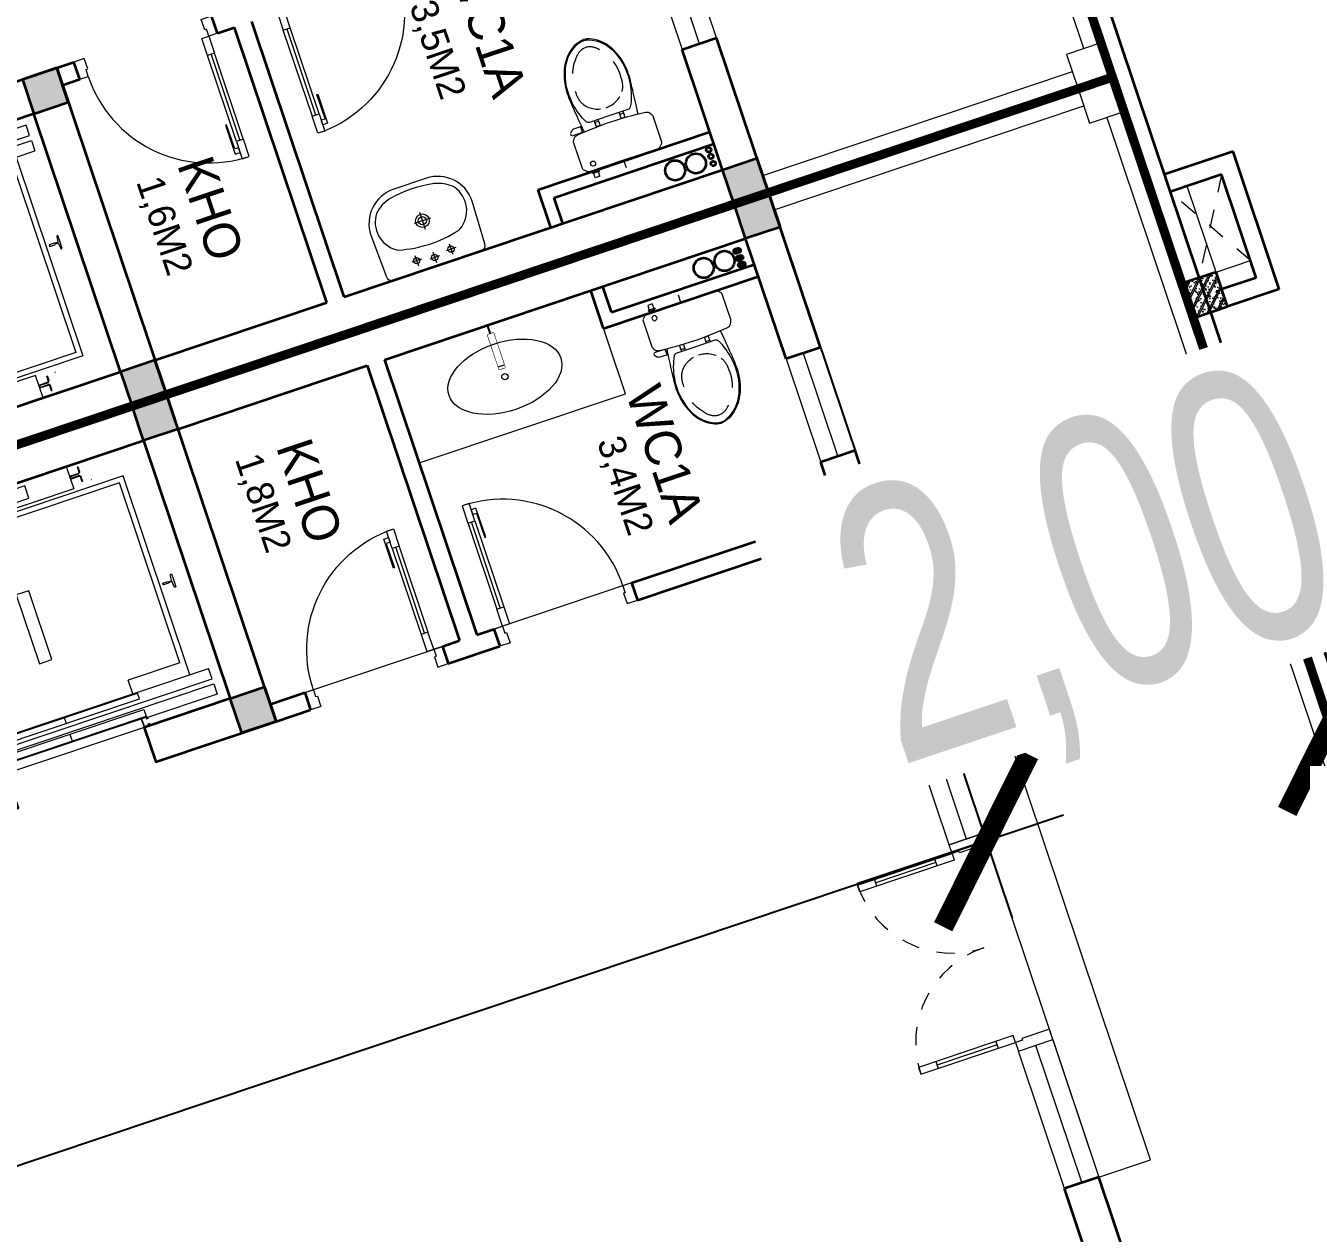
# Model space of a CAD drawing. Header units: metres. Extents: x 568336 to 569219, y 2065964 to 2066430.
# Drawn here: x 568500.67 to 568507.7, y 2066176.52 to 2066183.18 of the extents above; entities that cross this region are included whole.
import ezdxf

# ---------------------------------------------------------------- set-up
doc = ezdxf.new("R2010")
doc.units = ezdxf.units.M
for name, pattern in [('$AUDIT_BAD_LTYPE2', [0]), ('CENTER', [2, 1.25, -0.25, 0.25, -0.25]), ('HIDDEN', [0.375, 0.25, -0.125]), ('xref-thap C (mb tang 32-2)$0$HIDDEN', [0.375, 0.25, -0.125])]:
    doc.linetypes.add(name, pattern=pattern)
doc.layers.get('0').update_dxf_attribs({"linetype": 'CONTINUOUS'})
doc.layers.get('DEFPOINTS').update_dxf_attribs({"linetype": 'CONTINUOUS'})
for name, color, linetype, lineweight in [('-CENTER', 143, 'CENTER', 13), ('-CONCRETE', 1, 'CONTINUOUS', 35), ('-DIM', 9, 'CONTINUOUS', 13), ('-DOOR', 137, 'CONTINUOUS', 9), ('-FURNITURE', 46, 'CONTINUOUS', 9), ('-HATCH', 8, 'CONTINUOUS', 5), ('-HIDE', 3, 'HIDDEN', 13), ('-LINE1', 7, 'CONTINUOUS', 18), ('-LINE2', 252, 'CONTINUOUS', 9), ('-STEEL1', 1, 'CONTINUOUS', 35), ('-TEXT', 7, 'CONTINUOUS', 15), ('-WALL', 4, 'CONTINUOUS', 35), ('TEXT25', 2, 'CONTINUOUS', 13)]:
    doc.layers.add(name, color=color, linetype=linetype, lineweight=lineweight)
doc.layers.add('-RANH GIOI LO DAT', color=12, linetype='CONTINUOUS')
doc.styles.add('KTHUOC', font='', dxfattribs={"width": 0.8})
doc.styles.add('T1', font='', dxfattribs={"height": 200})
doc.styles.add('vnavanth', font='', dxfattribs={"width": 0.8})
doc.styles.get('KTHUOC').set_extended_font_data('.VnArial NarrowH')
doc.styles.get('T1').set_extended_font_data('VNgeometric Light')
doc.styles.get('vnavanth').set_extended_font_data('.VnAvantH')
doc.dimstyles.new('tien', dxfattribs={"dimscale": 0, "dimtxt": 1.5, "dimasz": 0.75, "dimexe": 0.45, "dimexo": 0, "dimgap": 0.25, "dimtad": 1, "dimzin": 1, "dimtxsty": 'KTHUOC', "dimblk1": 'ARCHTICK', "dimblk2": 'ARCHTICK', "dimsah": 1, "dimcen": 1, "dimdle": 0.45, "dimclrd": 37, "dimclre": 37, "dimclrt": 7, "dimaunit": 1, "dimadec": 0, "dimazin": 0, "dimtfac": 1, "dimtix": 1, "dimtofl": 0, "dimtmove": 2, "dimatfit": 3, "dimldrblk": 'ARCHTICK', "dimfxl": 1, "dimtfill": 1, "dimtolj": 1, "dimtzin": 1, "dimarcsym": 0})

# ---------------------------------------------------------------- blocks, each defined once
blk = doc.blocks.new('X-5M-DH-2-CORE$0$A$C75E80C28')
at = {"layer": '-LINE2', "linetype": 'Continuous', "ltscale": 2}
for p, q in [((-510.0000099998433, -21.5000000000291), (-510.0000099998579, -50.60000000000582)), ((-506.8000099998899, -21.5000000000291), (-510.0000099998433, -21.5000000000291)), ((-506.8000099998899, -21.5000000000291), (-506.8000099999044, -50.60000000000582)), ((-456.2000100000296, -56.79999999998836), (-500.6000099999364, -56.80000000001746)), ((-456.2000100000441, -60), (-500.600009999951, -60.0000000000291)), ((-456.2000100000296, -70), (-500.6000099999364, -70.0000000000291)), ((-453.2000100000441, -63), (-453.2000100000296, -67)), ((-450.0000099998579, -63), (-450.0000099998433, -67)), ((450.0000100000616, -63), (450.0000100000761, -67)), ((453.200010000015, -63), (453.2000100000296, -67)), ((456.2000100000296, -56.79999999998836), (500.6000100000529, -56.79999999998836)), ((456.200010000015, -60), (500.6000100000383, -60)), ((456.2000100000296, -70), (500.6000100000529, -70)), ((506.8000100001227, -21.5), (510.0000100000761, -21.5)), ((506.8000100001227, -21.5), (506.8000100001082, -50.59999999997672)), ((510.0000100000761, -21.5), (510.0000100000616, -50.59999999997672)), ((-556.8000102631631, -112.4999999912397), (-560.0000102631166, -112.4999999912397)), ((-510.0000099998579, -108.5000000000291), (-510.0000099998433, -79.39999999999418)), ((-506.8000099999044, -108.5000000000291), (-506.8000099998899, -79.39999999999418)), ((-456.2000100000296, -73.19999999995343), (-500.6000099999364, -73.19999999998254)), ((456.2000100000296, -73.19999999995343), (500.6000100000529, -73.19999999995343)), ((456.800009736864, -112.4999999912397), (460.0000097368174, -112.4999999912397)), ((506.8000100001227, -108.5), (506.8000100001227, -79.39999999996508)), ((510.0000100000761, -108.5), (510.0000100000761, -79.39999999996508)), ((-731.0000002632733, -148.9999999649008), (730.9999997367267, -148.9999999649299)), ((-731.0000002698944, -1304.999999934109), (-731.0000002632733, -148.9999999649008)), ((-700.0000002632733, -178.9999999649008), (699.9999997367267, -178.9999999649299)), ((-700.0000002699089, -1224.999999934109), (-700.0000002632733, -178.9999999649008)), ((699.9999997300911, -1224.999999934109), (699.9999997367267, -178.9999999649299)), ((730.9999997301056, -1304.999999934109), (730.9999997367267, -148.9999999649299)), ((-700.0000002699089, -1224.999999934109), (-400.0000002699089, -1224.999999934138)), ((-400.0000002698944, -1304.999999934138), (-400.0000002699089, -1224.999999934138)), ((699.9999997300911, -1224.999999934109), (399.9999997300911, -1224.999999934109)), ((399.9999997301056, -1304.999999934109), (399.9999997300911, -1224.999999934109)), ((839.9999997301056, -1304.999999934109), (-840.0000002698944, -1304.999999934109)), ((-840.0000002698944, -1364.999999934109), (-840.0000002698944, -1304.999999934109)), ((424.9999997301056, -1308.999999934109), (-425.0000002698944, -1308.999999934109)), ((-425.0000002699089, -1342.999999934109), (-425.0000002698944, -1308.999999934109)), ((-2.6989437174052e-07, -1308.999999934109), (-2.699089236557484e-07, -1342.999999934109)), ((424.9999997300911, -1342.999999934109), (424.9999997301056, -1308.999999934109)), ((839.9999997301056, -1364.999999934109), (839.9999997301056, -1304.999999934109)), ((839.9999997301056, -1364.999999934109), (-840.0000002698944, -1364.999999934109)), ((839.9999997301056, -1394.999999934109), (-840.0000002698944, -1394.999999934109)), ((-840.0000002698944, -1394.999999934109), (-840.0000002698944, -1454.999999934109)), ((429.9999997300911, -1405.999999934138), (-430.0000002699089, -1405.999999934109)), ((-430.0000002699089, -1405.999999934109), (-430.0000002698944, -1445.999999934109)), ((424.9999997300911, -1342.999999934109), (-425.0000002699089, -1342.999999934109)), ((-2.699089236557484e-07, -1405.999999934109), (-2.6989437174052e-07, -1445.999999934109)), ((429.9999997300911, -1405.999999934138), (429.9999997301056, -1445.999999934138)), ((839.9999997301056, -1394.999999934109), (839.9999997301056, -1454.999999934109)), ((-840.0000002698944, -1454.999999934109), (-435.0000002698944, -1454.999999934109)), ((-435.0000002698944, -1449.999999934109), (-435.0000002699089, -1459.999999934109)), ((-435.0000002698944, -1449.999999934109), (-400.0000002698944, -1449.999999934138)), ((-435.0000002699089, -1459.999999934109), (-425.0000002699089, -1459.999999934109)), ((-433.4000002698012, -1451.599999934086), (-433.4000002698012, -1458.399999934074)), ((-433.4000002698012, -1451.599999934086), (-401.6000002697547, -1451.599999934086)), ((-433.4000002698012, -1458.399999934074), (-425.0000002698944, -1458.399999934074)), ((429.9999997301056, -1445.999999934138), (-430.0000002698944, -1445.999999934109)), ((-425.0000002698944, -1458.399999934074), (-425.0000002699089, -1459.999999934109)), ((-401.6000002697547, -1451.599999934086), (-401.6000002697256, -1498.399999934074)), ((399.9999997301056, -1449.999999934109), (-400.0000002698944, -1449.999999934138)), ((-400.0000002698944, -1449.999999934138), (-400.0000002698653, -1499.999999934138)), ((399.9999997301056, -1449.999999934109), (399.9999997301347, -1499.999999934109)), ((434.9999997301056, -1449.999999934109), (399.9999997301056, -1449.999999934109)), ((401.5999997301988, -1451.599999934086), (401.5999997302279, -1498.399999934074)), ((433.3999997302453, -1451.599999934086), (401.5999997301988, -1451.599999934086)), ((433.3999997302453, -1458.399999934074), (424.9999997301056, -1458.399999934074)), ((424.9999997301056, -1458.399999934074), (424.9999997301056, -1459.999999934109)), ((434.9999997301056, -1459.999999934109), (424.9999997301056, -1459.999999934109)), ((433.3999997302453, -1451.599999934086), (433.3999997302453, -1458.399999934074)), ((434.9999997301056, -1449.999999934109), (434.9999997301056, -1459.999999934109)), ((839.9999997301056, -1454.999999934109), (434.9999997301056, -1454.999999934109)), ((-435.0000002698653, -1489.999999934109), (-435.0000002698653, -1499.999999934109)), ((-435.0000002698653, -1489.999999934109), (-425.0000002698653, -1489.999999934109)), ((-435.0000002698653, -1499.999999934109), (-400.0000002698653, -1499.999999934138)), ((-433.4000002697721, -1491.599999934086), (-433.4000002697721, -1498.399999934074)), ((-433.4000002697721, -1491.599999934086), (-425.0000002698653, -1491.599999934086)), ((-433.4000002697721, -1498.399999934074), (-401.6000002697256, -1498.399999934074)), ((-425.0000002698653, -1489.999999934109), (-425.0000002698653, -1491.599999934086)), ((434.9999997301347, -1499.999999934109), (399.9999997301347, -1499.999999934109)), ((433.3999997302744, -1498.399999934074), (401.5999997302279, -1498.399999934074)), ((424.9999997301347, -1489.999999934109), (424.9999997301347, -1491.599999934086)), ((434.9999997301347, -1489.999999934109), (424.9999997301347, -1489.999999934109)), ((433.3999997302744, -1491.599999934086), (424.9999997301347, -1491.599999934086)), ((433.3999997302744, -1491.599999934086), (433.3999997302744, -1498.399999934074)), ((434.9999997301347, -1489.999999934109), (434.9999997301347, -1499.999999934109))]:
    blk.add_line(p, q, dxfattribs=at)
for points in [[(-450.0000000000146, 0), (-450, -130), (450, -130), (449.9999999999854, 0)], [(-200, -29), (200.0000000001164, -29), (200.0000000001164, -101), (-200, -101)], [(-36.0000002632587, -583.9999999649008), (35.9999997367413, -583.9999999649008), (35.99999973675585, -983.9999999649008), (-36.00000026324415, -983.9999999649008)]]:
    blk.add_lwpolyline(points, close=True, dxfattribs=at)
for points in [[(-780.0000002632587, -788.9999999649008), (-751.0000002632587, -788.9999999649299, 0.414213562373095), (-750.0000002632733, -787.9999999649008), (-750.0000002632587, -783.9999999649008), (-750.0000002632587, -779.9999999649008, 0.414213562373095), (-751.0000002632733, -778.9999999649299), (-780.0000002632733, -778.9999999649881, -0.2569775838576673), (-784.1207396915852, -781.9399999648449), (-797.9000002631656, -781.939999964874, -0.414213562373095), (-800.9000002631656, -778.939999964874), (-804.0000002632587, -749.4999999649008, 0.414213562373095), (-807.0000002632587, -746.4999999649008), (-812.0000002632587, -746.4999999649008), (-812.0000002632587, -783.9999999649008), (-812.0000002632587, -821.4999999649008), (-807.0000002632587, -821.4999999649008, 0.414213562373095), (-804.0000002632587, -818.4999999649008), (-800.9000002631656, -789.0599999648693, -0.414213562373095), (-797.9000002631656, -786.0599999648693), (-784.1207396915852, -786.0599999648402, -0.2569775838576673), (-780.0000002632587, -788.9999999647553)], [(779.9999997367413, -788.9999999649299), (750.9999997367413, -788.9999999649008, -0.414213562373095), (749.9999997367267, -787.9999999649299), (749.9999997367413, -783.9999999649299), (749.9999997367413, -779.9999999649299, -0.414213562373095), (750.9999997367267, -778.9999999649008), (779.9999997368432, -778.9999999650172, 0.2569775838576673), (784.1207391653006, -781.939999964874), (797.899999736881, -781.9399999648449, 0.414213562373095), (800.899999736881, -778.9399999648449), (803.9999997367413, -749.4999999649008, -0.414213562373095), (806.9999997367413, -746.4999999649008), (811.9999997367413, -746.4999999649008), (811.9999997367413, -783.9999999649008), (811.9999997367413, -821.4999999649008), (806.9999997367413, -821.4999999649008, -0.414213562373095), (803.9999997367413, -818.4999999649008), (800.899999736881, -789.0599999648402, 0.414213562373095), (797.899999736881, -786.0599999648402), (784.1207391653006, -786.0599999648693, 0.2569775838576672), (779.9999997368577, -788.9999999647844)]]:
    blk.add_lwpolyline(points, format="xyb", dxfattribs=at)
for centre, radius, start, end in [((-500.600009999951, -50.60000000000582), 9.400000000001475, 180, 270), ((-500.6000099999364, -79.39999999999418), 9.399999999997844, 90, 180), ((-500.600009999951, -50.60000000000582), 6.200000000004374, 180, 270), ((-456.2000100000441, -63), 6.19999999999713, 0, 90), ((-456.2000100000441, -63), 3.000000000000045, 0, 90), ((-456.2000100000296, -67), 6.20000000000076, 270, 0), ((-456.2000100000296, -67), 2.999999999999834, 270, 0), ((456.200010000015, -63), 6.19999999999713, 90, 180), ((456.2000100000296, -67), 6.20000000000076, 180, 270), ((456.200010000015, -63), 3.000000000000045, 90, 180), ((456.2000100000296, -67), 2.999999999999834, 180, 270), ((500.6000100000383, -50.59999999997672), 6.200000000004374, 270, 0), ((500.6000100000383, -50.59999999997672), 9.400000000001475, 270, 0), ((500.6000100000529, -79.39999999996508), 9.399999999997844, 0, 90), ((-500.6000099999364, -79.39999999999418), 6.19999999999734, 90, 180), ((500.6000100000529, -79.39999999996508), 6.19999999999734, 0, 90)]:
    blk.add_arc(centre, radius, start, end, dxfattribs=at)
blk = doc.blocks.new('A$C5C575821')
at = {"layer": '-CONCRETE'}
h = blk.add_hatch(color=256, dxfattribs=at)
h.dxf.hatch_style = 1
h.paths.add_polyline_path([(-0.00237559899687767, 200.0000000000146), (-0.00237559899687767, 1.455191522836685e-11), (199.9976244010031, 1.455191522836685e-11), (199.9976244010031, 200.0000000000146)])
blk.add_lwpolyline([(-0.00237559899687767, 1.455191522836685e-11), (199.9976244010031, 1.455191522836685e-11), (199.9976244010031, 200.0000000000146), (-0.00237559899687767, 200.0000000000146)], close=True, dxfattribs=at)
blk = doc.blocks.new('A$C3F71457E')
at = {"layer": '-CONCRETE'}
blk.add_lwpolyline([(-8.760252967476845e-09, -100.0000002632005), (0, 400), (-1500, 400.0000000000582), (-1500.00000001755, -1399.999999999942), (-1.754960976541042e-08, -1400), (-7.895869202911854e-08, -900.0000002632005), (199.9999999912397, -900.0000002982852), (199.9999999824504, -1600), (-1700.00000001755, -1600), (-1700, 600), (200, 600), (199.9999999912397, -100.0000002982852), (6.140908226370811e-08, -100.0000002632005)], dxfattribs=at)
at = {"layer": '-LINE1'}
blk.add_line((-7.895869202911854e-08, -900.0000002632005), (-8.760252967476845e-09, -100.0000002632005), dxfattribs=at)
at = {"layer": '-WALL'}
for p in [(-1699.997624401003, 399.9999999999854), (0.00237559899687767, 399.9999999999854), (-1699.997624401081, -1599.999999999959), (0.002375601565972829, -1600.000000021305)]:
    blk.add_blockref('A$C5C575821', p, dxfattribs=at)
at = {"color": 2, "rotation": 90}
blk.add_blockref('X-5M-DH-2-CORE$0$A$C75E80C28', (-1500.00000000876, -499.9999999999418), dxfattribs=at)
blk = doc.blocks.new('*U18')
at = {"linetype": '$AUDIT_BAD_LTYPE2'}
for p, q in [((70, 100), (69.99999999999999, 599.9999999999982)), ((89.99999999999999, 599.9999999999982), (90, 100))]:
    blk.add_line(p, q, dxfattribs=at)
for points in [[(49.99999999999999, 599.9999999999982), (89.99999999999999, 599.9999999999982), (89.99999999999999, 699.9999999999982), (49.99999999999999, 699.9999999999982), (49.99999999999999, 599.9999999999982)], [(49.99999999999999, 602.9059272893337), (50, 100)], [(50, 100), (90, 100), (90, 0), (50, 0), (50, 100)]]:
    blk.add_lwpolyline(points)
for points in [[(118.2698876160139, 494.5156181119073), (118.2698876160139, 664.1349438079906), (89.99999999999999, 664.1349438079906), (89.99999999999999, 635.8650561920058), (112.6159100928053, 635.8650561920058), (112.6159100928053, 494.5156181119073)], [(0, 0), (50, 0), (50, -40), (60, -40), (60, -100.0001724930698), (0, -100.0001724930698)], [(799.9999999999982, 7.105427357601134e-15), (749.9999999999982, 7.105427357601134e-15), (749.9999999999982, -40), (739.9999999999982, -40), (739.9999999999982, -100.0001724930698), (799.9999999999982, -100.0001724930698)]]:
    blk.add_lwpolyline(points, close=True)
at = {"linetype": '$AUDIT_BAD_LTYPE2', "ltscale": 0.3}
blk.add_arc((50, 0), 699.9999999999982, 0, 90, dxfattribs=at)
blk = doc.blocks.new('A$C18091ED7')
for p, q in [((9.957147995010018e-09, -42.13376978135784), (0, -3.786117304116488e-07)), ((146.1412317672475, -26.59467297248193), (179.181621938591, -26.59467296488583)), ((146.1412317672475, -26.59467297248193), (146.1412317680188, -30.17859706786112)), ((146.1412317680188, -30.17859706786112), (165.7503655985456, -30.17859706340823)), ((153.0594147269658, -36.79204952501459), (146.1412317680188, -30.17859706786112)), ((152.3191092506386, -2.717133611440659e-07), (152.3191092568413, -26.59467297093943)), ((152.3191092506386, -2.717133611440659e-07), (179.1816219322718, -2.654269337654114e-07)), ((153.0594147269658, -36.79204952501459), (165.7503656001572, -36.79204952192958)), ((153.0594147275151, -39.73033438943094), (153.0594147269658, -36.79204952501459)), ((153.0594147275151, -39.73033438943094), (178.4413164740145, -39.73033438349376)), ((153.0594147275151, -39.73033438943094), (178.4413164740145, -39.73033438349376)), ((153.0594147275151, -39.73033438943094), (153.0594147281554, -42.13376974494895)), ((185.3594994290725, -30.17859705851879), (165.7503655985456, -30.17859706340823)), ((178.4413164733487, -36.79204951884458), (165.7503656001572, -36.79204952192958)), ((185.3594994290725, -30.17859705851879), (178.4413164733487, -36.79204951884458)), ((178.4413164733487, -36.79204951884458), (178.4413164740145, -39.73033438349376)), ((178.4413164740145, -39.73033438349376), (178.4413164746547, -42.1337697392446)), ((179.1816219322718, -2.654269337654114e-07), (179.181621938591, -26.59467296488583)), ((179.181621938591, -26.59467296488583), (185.3594994283012, -26.59467296337243)), ((185.3594994283012, -26.59467296337243), (185.3594994290725, -30.17859705851879)), ((-83.25994817525861, -267.3592828898691), (-83.259948167517, -299.9634285944048)), ((-83.25994817257379, -278.4883151478134), (-83.25994817046012, -287.6388527823146)), ((-62.88950393904452, -265.3807882612164), (-81.28145355204106, -265.3807882657275)), ((-60.91100931491019, -267.3592828844266), (-60.91100930728498, -299.9634285889624)), ((60.9110093945892, -267.3592828557594), (60.9110094022144, -299.9634285600623)), ((62.88950401780676, -265.3807882316178), (81.2814536308033, -265.3807882273395)), ((83.25994825493763, -267.3592828505498), (83.25994826256283, -299.9634285550856)), ((83.25994825750604, -278.488315108727), (83.2599482596197, -287.6388527429954)), ((165.3959958605519, -261.9873972070927), (165.3959958671003, -289.7349902229907)), ((167.8691141396885, -259.5142789271486), (228.0810223811895, -259.5142789128586)), ((230.5541406641933, -274.3229751045001), (230.5541406613593, -261.9873971916386)), ((-60.91100930959874, -290.0299398849311), (-83.25994816994717, -290.0299398901407)), ((60.91100939990065, -290.029939856031), (83.25994826024908, -290.0299398510542)), ((167.8691141472664, -292.2081085020036), (206.7175896017579, -292.2081084926904))]:
    blk.add_line(p, q)
for points in [[(230.0000000517721, -218.5046414944518, -0.1374073801801567), (225.4781190853137, -234.6482587013161), (221.7949787454636, -240.7070387715066, -0.2360805181595358), (198.2560902649639, -255.4947853636986, -0.0519608230665726), (-198.2560901437319, -255.4947854572965, -0.236080518165078), (-221.7949786317113, -240.7070388760185), (-225.4781189743626, -234.6482588077488, -0.1374073801809237), (-229.9999999484608, -218.5046416030382), (-229.9999999831671, -71.98694829508895, -0.1989123673786679), (-226.3782021181105, -63.2431547633314), (-208.8906150607545, -45.75556769772083, -0.1989123673792025), (-200.1468215308087, -42.13376982865157), (9.971699910238385e-09, -42.13376978135784), (200.1468215506357, -42.13376973403501, -0.1989123673792025), (208.8906150822841, -45.75556759897154), (226.3782021480001, -63.24315465634572, -0.1989123673791691), (230.0000000170658, -71.98694818626973)], [(144.14367173758, -618.9627606730501, -0.2124047892419209), (26.30999211127346, -734.491494372196, -0.0276853236339062), (-0.5628229983012716, -738.609219571983, -0.0222792448073508), (-26.30999181118386, -734.4914943844487, -0.2124047892421136), (-144.1436714920528, -618.9627607410075, -0.1427957259999892), (-167.2376623962118, -428.0139674870588, -0.0930051380368448), (-127.9331820271946, -309.1271633332653, -0.2564387014614383), (-111.240849547703, -299.9634286007786), (4.746470949612558e-08, -299.9634285748762), (111.2408496426324, -299.9634285482753, -0.2564387014619951), (127.933182126606, -309.1271632729331, -0.0930051380368741), (167.2376625517572, -428.0139674081001, -0.1427957260000456)]]:
    blk.add_lwpolyline(points, format="xyb", close=True)
at = {"linetype": 'xref-thap C (mb tang 32-2)$0$HIDDEN', "ltscale": 100}
blk.add_lwpolyline([(61.00044987679576, -669.0176259216969, -0.1990312026443698), (1.417429302819073e-07, -698.769823720475, -0.1990312026443799), (-61.00044960746891, -669.0176259504806, -0.2189240232571595), (-131.9321382956405, -478.313622940972, -0.1537914605682739), (-112.4681372026971, -403.989815428853, -0.2367011859554165), (5.876427167095244e-08, -347.5870280214876, -0.2367011859554843), (112.4681373467611, -403.9898153757968, -0.1537914605681893), (131.9321384748619, -478.313622878748, -0.2189240232571754)], format="xyb", close=True, dxfattribs=at)
blk.add_circle((165.7503656100234, -78.39166221523192), 13.90362011701458)
for centre, radius, start, end in [((-81.28145355158267, -267.3592828894034), 1.978494623656905, 90.00000001354867, 180.0000000133402), ((-62.88950393858613, -267.3592828848923), 1.978494623656905, 1.334021322268115e-08, 90.00000001354867), ((62.88950401826514, -267.3592828552937), 1.978494623656905, 90.00000001354867, 180.0000000133402), ((81.28145363126168, -267.3592828510155), 1.978494623656905, 1.334021322268115e-08, 90.00000001354867), ((167.8691141402633, -261.9873972065106), 2.473118279571131, 90.00000001354867, 180.0000000133402), ((168.3527972659103, -224.7572911087773), 80.08895368617857, 306.4658507565522, 320.3122930343796), ((228.0810223845983, -274.3229751050822), 2.473118279571131, 320.3122930343796, 1.334021322268115e-08), ((167.8691141466952, -289.7349902224087), 2.473118279571131, 180.0000000133402, 270.0000000135486), ((206.717589598069, -276.6690117186226), 15.53909677420133, 270.0000000135486, 306.4658507565522)]:
    blk.add_arc(centre, radius, start, end)
for points, knots in [([(-155.6468228230951, -259.4535552573798), (-156.6353001506941, -267.2522313103836), (-164.2940232875517, -328.394745314552), (-169.1545302536251, -385.0939582949213), (-183.68571763406, -527.7705276800843), (-135.602968026873, -679.1126648240606), (-50.29344375100118, -735.2493608418445), (-19.70048385594782, -741.0901266933652), (1.531116140540689e-07, -743.6724421556864)], [130.6139379315478, 130.6139379315478, 130.6139379315478, 130.6139379315478, 152.8521090939923, 311.1293507817257, 417.703951170228, 561.3833927516608, 697.6926317810714, 710.812262267882, 710.812262267882, 710.812262267882, 710.812262267882]), ([(155.6468228994709, -259.4535551877343), (156.6353002305841, -267.2522312389628), (164.2940233960289, -328.3947452375724), (169.1545303888706, -385.0939582149149), (183.6857178367027, -527.7705275934422), (135.6029683008201, -679.1126647599449), (50.29344405157826, -735.2493608178338), (19.70048415924612, -741.0901266841101), (1.530679583083838e-07, -743.6724421554536)], [130.613937934949, 130.613937934949, 130.613937934949, 130.613937934949, 152.8521090939923, 311.1293507817257, 417.703951170228, 561.3833927516608, 697.6926317810714, 710.812262267882, 710.812262267882, 710.812262267882, 710.812262267882])]:
    blk.add_open_spline(points, degree=3, knots=knots)
blk = doc.blocks.new('A$C4ace49fd')
for p, q in [((195.0000362145074, 382.7262792410475), (195.0000362145074, 442.8621556685976)), ((267.3150646772119, 428.5036235379957), (323.9098246101057, 428.5036235379957)), ((295.0000362145074, 397.7262792410038), (295.0000362145074, 457.8621556685684)), ((395.0000362144201, 382.7262792410475), (395.0000362144201, 442.8621556685976)), ((167.3150646772119, 413.5036235380248), (223.9098246101057, 413.5036235380248)), ((367.3150646772119, 413.5036235380248), (423.909824610193, 413.5036235380248)), ((248.878101051203, 214.809703738807), (342.0929997641942, 214.809703738807)), ((295.0000362145074, 165.4084015273256), (295.0000362145074, 263.9644212280764))]:
    blk.add_line(p, q)
for points in [[(0, 199.9999999999854, 0.4142135623730951), (200, -1.455191522836685e-11), (389.9999999999418, -1.455191522836685e-11, 0.4142135623730951), (589.9999999999418, 199.9999999999854), (581.0512658710359, 446.0901885431813, 0.4097994549518753), (551.0711533617578, 474.9999999999854), (38.92891906714067, 474.9999999999854, 0.4036072201438357), (8.94873412878951, 446.0901885431813)], [(176.634552330419, 39.7484321846714, 0.09077342783643912), (424.2613903667079, 42.82284094158967, 0.1498865017082378), (521.3666006048443, 96.04628407930431, 0.4307216577035757), (481.9063814581605, 321.2626293200155, 0.08063720347495155), (470.217626080208, 326.5247144485911, 0.1277315864282508), (124.5233141639037, 329.2879201060714, 0.07420783728193123), (113.6209024494747, 324.7523191320797, 0.4430921134254459), (68.63339939509751, 96.04628407930431, 0.1336395095905137), (154.042415008531, 45.63158827564621, 0.0336171722527546)]]:
    blk.add_lwpolyline(points, format="xyb", close=True)
for centre, radius in [((195.0000362145074, 413.5036235380248), 17.5), ((295.0000362145074, 428.5036235379957), 17.5), ((395.0000362144201, 413.5036235380248), 17.5), ((295.0000362145074, 214.809703738807), 37.50000000000001), ((295.0000362145074, 214.809703738807), 22.50000000000001), ((295.0000362145074, 214.809703738807), 22.50000000000001)]:
    blk.add_circle(centre, radius)
blk = doc.blocks.new('M25-T1')
at = {"layer": '-CONCRETE'}
for centre, radius in [((203755.3803645903, -551936.1637742617, 5.66516857499076e-09), 13), ((203793.6503515399, -551936.1637742617, 5.66516857499076e-09), 13), ((203835.399769556, -551936.1637742617, 5.66516857499076e-09), 13), ((203804.573011582, -552026.6605823594, 5.66516857499076e-09), 55), ((203804.573011582, -552147.5030325647, 5.66516857499076e-09), 55)]:
    blk.add_circle(centre, radius, dxfattribs=at)
at = {"layer": '-DOOR'}
blk.add_lwpolyline([(203184.4341363685, -551698.721133437), (202584.4341363685, -551698.721133437), (202584.4341363685, -551898.721133437), (203184.4341363685, -551898.721133437)], close=True, dxfattribs=at)
blk.add_lwpolyline([(202584.4341363685, -551798.7211334379), (203184.4341363685, -551798.7211334379)], dxfattribs=at)
at = {"layer": '-LINE1', "ltscale": 10}
blk.add_lwpolyline([(203884.4341364033, -549898.7211336258), (204084.4341364033, -549898.7211336258), (204084.4341364033, -549698.7211336258), (203884.4341364033, -549698.7211336258)], close=True, dxfattribs=at)
at = {"layer": '-LINE1'}
for points in [[(203884.4341364033, -549798.7211334379), (198984.4341364033, -549798.7211334379)], [(203984.4341363685, -551698.7211333304), (203984.4341363998, -549898.7211336258)]]:
    blk.add_lwpolyline(points, dxfattribs=at)
at = {"layer": '-RANH GIOI LO DAT', "linetype": 'HIDDEN', "ltscale": 10, "const_width": 50}
blk.add_lwpolyline([(193084.434136099, -549698.7211334379), (193084.434136312, -563172.8749439514), (198078.8676139492, -568408.7440414876), (204084.4341360729, -568692.3653098342), (204084.4341364033, -549698.7211334379)], close=True, dxfattribs=at)
at = {"layer": '-WALL'}
for p, q in [((204084.4341363685, -551698.7211334193), (203184.4341363685, -551698.7211334314)), ((203184.4341363685, -551898.721133437), (203184.4341363685, -551698.721133437)), ((203884.4341363685, -551898.7211334193), (203184.4341363685, -551898.7211334296)), ((203664.4341363683, -552898.7211334244), (203664.4341363683, -551898.7211335814)), ((203734.4341363683, -552828.7211334244), (203734.4341363683, -551898.7211335814)), ((203884.4341363685, -554098.7211334244), (203884.4341363685, -551898.7211334193)), ((203734.4341363683, -552828.7211334244), (203884.4341363683, -552828.7211334244)), ((203664.4341363683, -552898.7211334244), (203884.4341363683, -552898.7211334244)), ((203884.4341363685, -554098.7211334244), (202284.3576097204, -554098.7211334151)), ((202284.3576097204, -554298.7211334133), (202284.3576097204, -554198.7211334151)), ((203884.4341363679, -554198.7211334244), (202284.3576097198, -554198.7211334151)), ((203884.4341363685, -555198.7211334193), (203884.4341363685, -554198.7211334244)), ((202284.3576097204, -554298.7211334133), (202184.3576097204, -554298.7211334123)), ((202184.3576097204, -555198.7211334193), (202184.3576097204, -555098.7211334133)), ((202284.3576097204, -555098.7211334133), (202184.3576097204, -555098.7211334133)), ((202284.3576097204, -555198.7211334193), (202284.3576097204, -555098.7211334133))]:
    blk.add_line(p, q, dxfattribs=at)
at = {"layer": '-DOOR', "xscale": -1, "rotation": 270}
blk.add_blockref('*U18', (202284.357695967, -553998.7211334168), dxfattribs=at)
at = {"layer": '-DOOR', "rotation": 270}
blk.add_blockref('*U18', (202284.357695967, -554298.7211334133), dxfattribs=at)
at = {"layer": '-FURNITURE', "rotation": 270}
for name, p in [('A$C18091ED7', (203703.5362685903, -552398.7211334095)), ('A$C4ace49fd', (203409.4341363685, -553261.1812153994))]:
    blk.add_blockref(name, p, dxfattribs=at)
at = {"layer": '-WALL', "xscale": -1}
blk.add_blockref('A$C5C575821', (204084.4317607694, -551898.7211333304), dxfattribs=at)
at = {"layer": '-WALL', "rotation": 180}
blk.add_blockref('A$C3F71457E', (202384.3576096972, -556798.7211334193), dxfattribs=at)
at = {"layer": '-TEXT', "color": 2, "style": 'vnavanth'}
for s, p in [('wc1A', (202348.1949790554, -552974.8041154081)), ('kho', (202900.1190310678, -554740.267381239))]:
    blk.add_text(s, height=199.9591899200177, dxfattribs=at).set_placement(p)
at = {"layer": 'TEXT25', "style": 'T1'}
for s, p in [('3,5M2', (202477.0259597351, -553247.9120440943)), ('1,6M2', (202918.7939177225, -554984.374883244))]:
    blk.add_text(s, height=150, rotation=359.9999999899487, dxfattribs=at).set_placement(p)
blk = doc.blocks.new('Sink_Cicle')
blk.add_lwpolyline([(17.49999987077899, -50.00226151314564), (-17.49999987077899, -49.99773848685436), (-17.51615354442038, -252.2967581441626), (17.48384613892995, -252.3012811850058)], close=True)
blk.add_circle((0, -300), 17.5)
at = {"layer": 'DEFPOINTS'}
blk.add_line((0, -100), (0, 0), dxfattribs=at)
blk.add_wipeout([(17.499999870775355, -50.00226151314928), (-17.49999987078263, -49.99773848685436), (-17.516153544427652, -252.29675814416623), (17.48384613892631, -252.3012811850058)])
at = {"layer": '-FURNITURE', "linetype": 'Continuous'}
blk.add_ellipse((0, -300), major_axis=(-325, 0), ratio=0.5846153846153846, dxfattribs=at)
blk.add_line((-17.51421511289664, -237.2967582757119), (17.48578462866135, -237.3012813020032))
blk = doc.blocks.new('*U45')
for p, q in [((-1110.000000000007, 450.0000000000036), (-1150.000000000007, 450.0000000000036)), ((-1130.000000000007, 100), (-1130.000000000007, 450.0000000000036)), ((-89.99999999999997, 450.0000000000036), (-49.99999999999996, 450.0000000000036)), ((-70, 100), (-69.99999999999997, 450.0000000000036)), ((-1110.000000000007, 100), (-1150.000000000007, 100)), ((-90, 100), (-50, 100))]:
    blk.add_line(p, q)
for points in [[(-1150.000000000007, 0), (-1110.000000000007, 0), (-1110.000000000007, 550.0000000000036), (-1150.000000000007, 550.0000000000036)], [(-50, 0), (-90, 0), (-89.99999999999997, 550.0000000000036), (-49.99999999999996, 550.0000000000036)], [(-1200.000000000007, -200.0526511982753), (-1140.000000000007, -200.0526511982753), (-1140.000000000007, -40), (-1150.000000000007, -40), (-1150.000000000007, 0), (-1200.000000000007, 0)], [(0, -200.0526511982753), (-60, -200.0526511982753), (-60, -40), (-50, -40), (-50, 0), (0, 0)]]:
    blk.add_lwpolyline(points, close=True)
at = {"linetype": 'HIDDEN', "ltscale": 0.1}
for centre, radius, start, end in [((-1150.000000000894, -9.604186855958593e-10), 550.0000000010929, 7.0167092985349e-15, 89.99996073224847), ((-49.99999999985441, -2.328580127074637e-10), 550.0000000003703, 90.00003926775153, 180)]:
    blk.add_arc(centre, radius, start, end, dxfattribs=at)
blk = doc.blocks.new('M24-T1')
at = {"layer": '-CONCRETE'}
for centre, radius in [((198657.3688924313, -486469.3970367908, 5.665168574990759e-09), 13), ((198657.3688924313, -486482.2415349483, 5.665168574990759e-09), 13), ((198699.1183102131, -486469.3970365524, 5.665168574990759e-09), 13), ((198699.1183106899, -486482.2415351868, 5.665168574990759e-09), 13), ((198737.3882973194, -486469.3970367908, 5.665168574990759e-09), 13), ((198737.3882973194, -486482.2415349483, 5.665168574990759e-09), 13), ((198688.1956503391, -486559.8938450813, 5.665168574990759e-09), 54.99999999999999), ((198688.1956503391, -486680.7362952232, 5.665168574990759e-09), 54.99999999999999)]:
    blk.add_circle(centre, radius, dxfattribs=at)
at = {"layer": '-DOOR'}
blk.add_line((201383.4015905857, -486210.1590299606), (204133.4015905857, -486210.2292318344), dxfattribs=at)
for points in [[(199908.3345255852, -486210.2222671509), (199308.3345255852, -486210.2222673893), (199308.3345255852, -486410.1941308975), (199908.3345255852, -486410.1941308975)], [(201383.4015903473, -486210.211681366), (202133.4015905857, -486210.211681366), (202133.4015903473, -486410.1590299606), (201383.4015905857, -486410.1590299606)], [(203333.4015903473, -486210.211681366), (204133.4015905857, -486210.211681366), (204133.4015905857, -486410.1590299606), (203333.4015903473, -486410.1590299606)]]:
    blk.add_lwpolyline(points, close=True, dxfattribs=at)
for points in [[(199308.3345253468, -486310.1941308975), (199908.3345258236, -486310.2081990242)], [(201383.4015903473, -486310.1853556633), (202133.4015905857, -486310.1853556633)], [(203333.4015905857, -486310.1853556633), (204133.4015905857, -486310.1853556633)]]:
    blk.add_lwpolyline(points, dxfattribs=at)
at = {"layer": '-FURNITURE'}
blk.add_lwpolyline([(199208.3345253468, -487310.1941308975), (198608.3345255852, -487310.1941311359), (198608.3345253468, -488510.1941308975), (199208.3345255852, -488510.1941308975)], close=True, dxfattribs=at)
at = {"layer": '-HATCH'}
for p, q in [((200208.3345255852, -487610.1941308975), (200208.3345255852, -488410.1941308975)), ((200208.3345255852, -489510.1941311359), (200208.3345255852, -488710.1941308975))]:
    blk.add_line(p, q, dxfattribs=at)
at = {"layer": '-LINE1', "ltscale": 10}
blk.add_lwpolyline([(198408.3345255852, -484410.1941308975), (198608.3345255852, -484410.1941308975), (198608.3345255852, -484210.1941308975), (198408.3345258236, -484210.1941308975)], close=True, dxfattribs=at)
at = {"layer": '-LINE1'}
for points in [[(198608.3345258236, -484310.1941308975), (202707.8171126842, -484310.1941306591)], [(198508.3345258236, -486210.1941308975), (198508.3345255852, -484410.1941308975)], [(204133.4015905857, -486210.2292318344), (204133.4015905857, -485910.2292318344), (201383.4015905857, -485910.2292318344), (201383.4015905857, -486210.0888280869)]]:
    blk.add_lwpolyline(points, dxfattribs=at)
at = {"layer": '-RANH GIOI LO DAT', "linetype": 'HIDDEN', "ltscale": 10, "const_width": 50}
blk.add_lwpolyline([(198408.3345258236, -484210.1941308975), (198408.3345255852, -503203.8383073807), (207408.3345253468, -503628.8758797646), (207408.334526062, -484210.1941313744)], close=True, dxfattribs=at)
at = {"layer": '-WALL', "linetype": 'Continuous', "ltscale": 10}
for p, q in [((198405.270519495, -500570.9134511948), (198408.3345258236, -486210.1941308975)), ((198608.3345255852, -488510.1941308975), (198608.3345255852, -486410.1941308975)), ((198608.3345255852, -489710.1941308975), (198608.3345253468, -488610.1941308975))]:
    blk.add_line(p, q, dxfattribs=at)
at = {"layer": '-WALL'}
for p, q in [((199308.3345258236, -486210.1941308975), (198408.3345258236, -486210.1941308975)), ((199308.3345258236, -486210.1941308975), (199308.3345255852, -486410.1941308975)), ((201383.4015905857, -486210.0888280869), (199908.3345255852, -486210.2222671509)), ((199908.3345255852, -486210.2222671509), (199908.3345255852, -486410.1941308975)), ((201383.4015905857, -486410.0756082535), (201383.4015903473, -486210.1185545921)), ((204133.4015905857, -486210.1853904724), (204133.4015905857, -486410.1822681427)), ((205408.3345258236, -486210.1941308975), (204133.4015905857, -486210.3625707626)), ((199308.3345255852, -486410.1941308975), (198608.3345255852, -486410.1941308975)), ((198758.3345255852, -487240.1941308975), (198758.3345255852, -486410.1941308975)), ((198828.3345253468, -487310.1941308975), (198828.3345255852, -486410.1941308975)), ((200208.4686553478, -486410.1941308975), (199908.3345255852, -486410.1941308975)), ((200208.3345255852, -487610.1941308975), (200208.3345255852, -486410.1941308975)), ((200308.3345258236, -487610.1941308975), (200308.3345258236, -486410.1941308975)), ((201383.4015903473, -486410.2527885437), (200308.4686553478, -486410.1941308975)), ((205208.3345255852, -486410.1941308975), (204133.4015905857, -486410.1590299606)), ((198758.3345255852, -487240.1941308975), (198608.3345253468, -487240.1941308975)), ((198828.3345253468, -487310.1941308975), (198608.3345255852, -487310.1941311359)), ((200208.3345255852, -487610.1941308975), (200308.3345258236, -487610.1941308975)), ((200208.3345255852, -488410.1941308975), (200308.3345255852, -488410.1941308975)), ((200208.3345258236, -488510.1941311359), (200208.3345255852, -488410.1941308975)), ((200308.3345255852, -488710.1941308975), (200308.3345255852, -488410.1941308975)), ((198608.3345253468, -488510.1941308975), (200208.3345258236, -488510.1941311359)), ((198608.3345253468, -488610.1941308975), (200208.3345255852, -488610.1941311359)), ((200208.3345255852, -488710.1941308975), (200208.3345255852, -488610.1941311359)), ((200208.3345255852, -488710.1941308975), (200308.3345255852, -488710.1941308975)), ((200208.3345255852, -489710.1941308975), (200208.3345255852, -489510.1941311359)), ((200208.3345255852, -489510.1941311359), (200308.3345258236, -489510.1941308975)), ((200308.3345255852, -489710.1941308975), (200308.3345258236, -489510.1941311359))]:
    blk.add_line(p, q, dxfattribs=at)
at = {"layer": '-DOOR'}
for name, p, rotation in [('*U45', (202133.4015905857, -486410.2292318344), 180), ('*U18', (200208.3345258236, -488410.1941308975), 90)]:
    blk.add_blockref(name, p, dxfattribs=dict(at, rotation=rotation))
at = {"layer": '-DOOR', "xscale": -1, "rotation": 90}
blk.add_blockref('*U18', (200208.3345255852, -488710.1941308975), dxfattribs=at)
at = {"layer": '-FURNITURE', "xscale": -1, "rotation": 90}
blk.add_blockref('A$C18091ED7', (198786.2007555962, -486860.1941308975), dxfattribs=at)
at = {"layer": '-WALL', "xscale": -0.9999999999999999}
blk.add_blockref('A$C5C575821', (198608.3321499825, -486410.1941308975), dxfattribs=at)
at = {"layer": '-WALL', "xscale": -0.9999999999999997, "rotation": 180}
blk.add_blockref('A$C3F71457E', (200108.3345255852, -491310.1941308975), dxfattribs=at)
at = {"layer": '-TEXT', "color": 2, "style": 'vnavanth'}
for s, p in [('wc1A', (199204.7636470795, -487308.6142468452)), ('kho', (198873.2797791958, -489230.3994672298))]:
    blk.add_text(s, height=199.9591899200177, rotation=1.270415185622372e-06, dxfattribs=at).set_placement(p)
at = {"layer": 'TEXT25', "style": 'T1'}
for s, p in [('3,4M2', (199408.6906056404, -487544.5654788017)), ('1,8M2', (198864.7169880867, -489466.3506989479))]:
    blk.add_text(s, height=150, rotation=1.270415185622372e-06, dxfattribs=at).set_placement(p)
at = {"layer": '-FURNITURE', "rotation": 90}
blk.add_blockref('Sink_Cicle', (198608.3345253468, -487910.1941308975), dxfattribs=at)
blk = doc.blocks.new('18x35')
at = {"layer": '-HATCH'}
h = blk.add_hatch(dxfattribs=at)
h.set_pattern_fill('CHAU-01', color=256, scale=10, angle=-1.272221872585407e-14, pattern_type=2)
h.set_pattern_definition([(49.99999999999999, (0, 0), (71.72601826007535, -6.275213498259527), [7.5, -82.5]), (355, (0, 0), (-13.87513336129999, 75.21921337000119), [6, -66]), (100.4514, (5.977167999997619, -0.5229339999999638), (57.85093817140217, 68.94395420609534), [6.374019000000001, -70.1142112]), (46.18419999999998, (0, 20), (106.7241048625644, -16.55190143290183), [11.25, -123.75]), (96.63559999999998, (8.89367449999554, 18.62066930000003), (93.46627055487036, 97.41178709004416), [9.561028799999994, -105.1713]), (351.1842, (0, 20), (93.46619451336275, 97.41186009253245), [9, -99]), (20.99999999999998, (10, 15), (59.69070521184616, -40.2618890665339), [7.5, -82.5]), (326.0000000000001, (10, 15), (24.33153319215819, 72.5150045046853), [6, -66]), (71.45139999999999, (14.97422329999972, 11.64483940000002), (84.022262858149, 32.25304967099522), [6.374019000000001, -70.1142112]), (37.49999999999998, (0, 0), (1.215985531729074, 33.28938538313115), [0, -65.19999999999999, 0, -67, 0, -66.25]), (7.499999999999987, (0, 0), (26.30695374421487, 39.44117118823602), [0, -38.2, 0, -63.7, 0, -25.25]), (327.5, (-22.30000000000291, 0), (53.3822436172409, -2.255487173437988), [0, -25, 0, -78, 0, -103.5]), (317.5, (-32.30000000000291, 0), (58.31861693423862, 10.01049823323176), [0, -32.5, 0, -51.8, 0, -73.5]), (44.99999999999999, (0, 0), (-30.05203820042826, 30.05203820042828), []), (44.99999999999999, (0, 12.25), (-30.05203820042826, 30.05203820042828), [])])
h.paths.add_polyline_path([(96508.03118051568, 47993.04977023201), (96508.03118051568, 47793.04977023201), (96708.03118051568, 47793.04977023201), (96708.03118051568, 47993.04977023201)])
at = {"layer": '-STEEL1'}
blk.add_lwpolyline([(96508.03118051568, 47793.04977023201), (96708.03118051568, 47793.04977023201), (96708.03118051568, 47993.04977023201), (96508.03118051568, 47993.04977023201)], close=True, dxfattribs=at)
blk = doc.blocks.new('M1-T1')
at = {"layer": '-CONCRETE', "color": 1, "linetype": 'HIDDEN', "ltscale": 10, "const_width": 50}
blk.add_lwpolyline([(191581.7177010371, 50951.98888872014), (197581.6939540912, 50951.98888872005), (197581.7429788466, 30952.01227472891), (191581.7667257926, 30952.01227472891)], close=True, dxfattribs=at)
at = {"layer": '-HIDE', "ltscale": 10}
for p, q in [((197182.0490192771, 43152.03547770983), (197482.2837154153, 42652.06120874328)), ((197182.0490192771, 42651.91433822195), (197481.4326740175, 43152.03547771199))]:
    blk.add_line(p, q, dxfattribs=at)
at = {"layer": '-LINE1'}
for q in [(197182.0490192771, 43152.03547770983), (197382.0490192567, 42651.91433822195)]:
    blk.add_line((197382.0490192567, 43152.03547770983), q, dxfattribs=at)
at = {"layer": '-LINE1', "lineweight": 18}
blk.add_lwpolyline([(191581.7411493842, 50951.93153578669), (197581.7174024383, 50951.9315357866), (197581.7664271937, 30951.95492153367), (191581.7901741396, 30951.95492153367)], close=True, dxfattribs=at)
at = {"layer": '-WALL'}
for p, q in [((197082.0490192771, 43352.0354777037), (197382.0490192567, 43352.0354777037)), ((197082.0490192771, 43352.0354777037), (197082.0490192771, 42551.91433822195)), ((197182.0490192771, 43252.03547770574), (197382.0490192679, 43252.03547770779)), ((197182.0490192771, 43252.03547770574), (197182.0490192771, 42651.91433822195)), ((197182.0490192771, 42651.91433822195), (197482.0490192771, 42651.91433822195)), ((197082.0490192771, 42551.91433822195), (197482.0490192771, 42551.91433822195))]:
    blk.add_line(p, q, dxfattribs=at)
blk.add_lwpolyline([(196731.8371712676, 48951.96545661415), (197581.8356525643, 48951.96545668071), (197581.8356528644, 34951.87148225863), (196897.2858771308, 34951.86915243657), (196897.2858771305, 35051.86915239949), (197481.4326741947, 35051.87148222604), (197481.4326738949, 48751.96545683069), (196731.8371712676, 48751.96545677615), (196731.8371712676, 48951.96545661415)], dxfattribs=at)
at = {"layer": '-STEEL1'}
blk.add_blockref('18x35', (100874.017838741, -4641.014292522192), dxfattribs=at)
blk = doc.blocks.new('_ArchTick')
at = {"color": 0, "linetype": 'ByBlock', "const_width": 0.15}
blk.add_lwpolyline([(-0.5, -0.5), (0.5, 0.5)], dxfattribs=at)
blk = doc.blocks.new('*D187')
at = {"color": 37, "lineweight": -2, "transparency": 16777216}
for p, q in [((568504.7655766825, 2066182.257596169), (568506.1077501602, 2066178.258212621)), ((568491.9197309634, 2066173.97144754), (568506.3911966763, 2066178.828000365)), ((568491.147345229, 2066177.687384571), (568492.4895187067, 2066173.688001024))]:
    blk.add_line(p, q, dxfattribs=at)
at = {"layer": 'DEFPOINTS', "color": 0, "transparency": 16777216}
for p in [(568504.7655766825, 2066182.257596169), (568505.9645795466, 2066178.684829751), (568491.147345229, 2066177.687384571)]:
    blk.add_point(p, dxfattribs=at)
at = {"color": 37, "lineweight": -2, "transparency": 16777216, "xscale": 0.75, "yscale": 0.75, "zscale": 0.75}
for p, rotation in [((568505.9645795466, 2066178.684829751), 18.55149973002469), ((568492.3463480931, 2066174.114618154), 198.5514997300247)]:
    blk.add_blockref('_ArchTick', p, dxfattribs=dict(at, rotation=rotation))
at = {"color": 7, "transparency": 16777216, "insert": (568498.7891276127, 2066177.491325764), "char_height": 1.5, "attachment_point": 5, "rotation": 18.55149973002469, "style": 'KTHUOC', "bg_fill": 3, "box_fill_scale": 1.1, "bg_fill_color": 256, "bg_fill_true_color": 13158600, "bg_fill_transparency": 0}
blk.add_mtext('\\A1;14,36 ', dxfattribs=at)
blk = doc.blocks.new('*D188')
at = {"color": 37, "lineweight": -2, "transparency": 16777216}
for p, q in [((568506.6616508468, 2066182.893909347), (568508.0038243246, 2066178.8945258)), ((568504.7655766825, 2066182.257596169), (568506.1077501602, 2066178.258212622)), ((568507.8606537109, 2066179.321142929), (568508.5716822605, 2066179.559760619)), ((568505.9645795465, 2066178.684829751), (568505.2535509969, 2066178.446212062))]:
    blk.add_line(p, q, dxfattribs=at)
at = {"layer": 'DEFPOINTS', "color": 0, "transparency": 16777216}
for p in [(568506.6616508468, 2066182.893909347), (568504.7655766825, 2066182.257596169)]:
    blk.add_point(p, dxfattribs=at)
at = {"color": 37, "lineweight": -2, "transparency": 16777216, "xscale": 0.75, "yscale": 0.75, "zscale": 0.75}
for p, rotation in [((568507.8606537109, 2066179.321142929), 198.5514997300247), ((568505.9645795465, 2066178.684829751), 18.55149973002467)]:
    blk.add_blockref('_ArchTick', p, dxfattribs=dict(at, rotation=rotation))
at = {"color": 7, "transparency": 16777216, "insert": (568506.5462804215, 2066180.094588152), "char_height": 1.5, "attachment_point": 5, "rotation": 18.55149973002469, "style": 'KTHUOC', "bg_fill": 3, "box_fill_scale": 1.1, "bg_fill_color": 256, "bg_fill_true_color": 13158600, "bg_fill_transparency": 0}
blk.add_mtext('\\A1;2,00 ', dxfattribs=at)
at = {"layer": 'DEFPOINTS', "color": 0, "transparency": 16777216}
blk.add_point((568507.8606537109, 2066179.321142929), dxfattribs=at)
blk = doc.blocks.new('*D189')
at = {"color": 37, "lineweight": -2, "transparency": 16777216}
for p, q in [((568506.6615337711, 2066182.893539641), (568505.6322966429, 2066185.96060898)), ((568487.3422601119, 2066179.348236301), (568506.2020797114, 2066185.677153067)), ((568488.6549531533, 2066176.850950031), (568487.6257160251, 2066179.91801937))]:
    blk.add_line(p, q, dxfattribs=at)
at = {"layer": 'DEFPOINTS', "color": 0, "transparency": 16777216}
for p in [(568505.7754602205, 2066185.53398949), (568506.6615337711, 2066182.893539641), (568488.6549531533, 2066176.850950031)]:
    blk.add_point(p, dxfattribs=at)
at = {"color": 37, "lineweight": -2, "transparency": 16777216, "xscale": 0.75, "yscale": 0.75, "zscale": 0.75}
for p, rotation in [((568505.7754602205, 2066185.53398949), 18.5505547871444), ((568487.7688796028, 2066179.491399879), 198.5505547871444)]:
    blk.add_blockref('_ArchTick', p, dxfattribs=dict(at, rotation=rotation))
at = {"color": 7, "transparency": 16777216, "insert": (568496.4058517077, 2066183.604302537), "char_height": 1.5, "attachment_point": 5, "rotation": 18.550554787144403, "style": 'KTHUOC', "bg_fill": 3, "box_fill_scale": 1.1, "bg_fill_color": 256, "bg_fill_true_color": 13158600, "bg_fill_transparency": 0}
blk.add_mtext('\\A1;18,99 ', dxfattribs=at)

msp = doc.modelspace()

# ---------------------------------------------------------------- block references
at = {"layer": '-CENTER', "xscale": 0.001, "yscale": 0.001, "zscale": 0.001, "rotation": 288.5514997322405}
msp.add_blockref('M25-T1', (568962.8660885263, 2066551.264173231), dxfattribs=at)

# ---------------------------------------------------------------- next in the draw order: block references
at = {"layer": '-CENTER', "xscale": 0.001, "yscale": 0.001, "zscale": 0.001, "rotation": 288.5514997326909}
msp.add_blockref('M24-T1', (568902.5863623985, 2066525.04738674), dxfattribs=at)

# ---------------------------------------------------------------- next in the draw order: block references
at = {"layer": '-DIM', "xscale": 0.001, "yscale": 0.001, "zscale": 0.001, "rotation": 198.5504143414657}
msp.add_blockref('M1-T1', (568680.6310761891, 2066285.524537684), dxfattribs=at)

# ---------------------------------------------------------------- next in the draw order: dimensions: what is measured, and where the dimension line sits
dim = msp.add_aligned_dim(p1=(568491.1473452289, 2066177.687384571), p2=(568504.7655766824, 2066182.257596169), distance=-3.7685896227891433, dimstyle='tien', override={"dimscale": 1, "dimpost": ' '})
dim.commit()
dim.dimension.update_dxf_attribs({"geometry": '*D187', "text_midpoint": (568498.7891276127, 2066177.491325764)})

# ---------------------------------------------------------------- next in the draw order: dimensions: what is measured, and where the dimension line sits
dim = msp.add_linear_dim(base=(568507.8606537109, 2066179.321142929), p1=(568504.7655766824, 2066182.257596169), p2=(568506.6616508468, 2066182.893909347), angle=198.5514997300247, dimstyle='tien', override={"dimscale": 1, "dimpost": ' '})
dim.commit()
dim.dimension.update_dxf_attribs({"geometry": '*D188', "text_midpoint": (568506.5462804215, 2066180.094588152)})

# ---------------------------------------------------------------- next in the draw order: dimensions: what is measured, and where the dimension line sits
dim = msp.add_aligned_dim(p1=(568488.6549531533, 2066176.85095003), p2=(568506.6615337711, 2066182.893539641), distance=2.7851573998355197, dimstyle='tien', override={"dimscale": 1, "dimpost": ' '})
dim.commit()
dim.dimension.update_dxf_attribs({"geometry": '*D189', "text_midpoint": (568496.4058517077, 2066183.604302537)})

doc.saveas('drawing.dxf')
